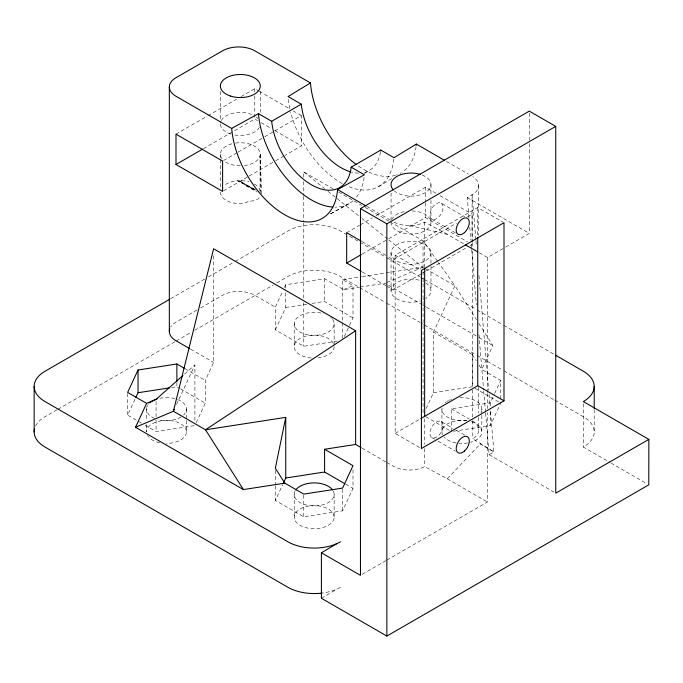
<?xml version="1.0" encoding="UTF-8"?>
<svg xmlns="http://www.w3.org/2000/svg" width="683" height="683" viewBox="0 0 683 683"><rect width="100%" height="100%" fill="white"/><g stroke="black" fill="none" stroke-linecap="round" stroke-linejoin="round"><path stroke-width="0.51" stroke-dasharray="3.42 2.56" d="M141.398 423.093L127.644 415.153L135.447 398.343M176.53 404.49L194.903 364.918L194.903 421.3M196.2 422.751L205.301 403.141L205.301 380.397L213.625 362.46L213.625 254.067M337.359 341.09L303.773 346.29L275.351 329.872L275.351 307.137L282.719 291.257M284.452 287.517L285.75 284.717L324.587 278.707L343.532 289.652L359.07 287.244M275.351 329.872L285.75 307.452L285.75 291.948M344.343 336.54L349.107 326.269M349.542 325.33L353.009 317.86L353.009 285.648L342.61 279.637L342.61 339.212M353.009 469.81L353.009 488.413L342.61 510.833L303.773 516.843L275.351 500.434L282.719 484.546M426.09 408.613L433.457 392.734L433.457 332.092L454.963 285.759L438.392 262.417M500.716 399L500.716 380.397L481.763 369.46L492.861 345.547L478.723 323.238M490.309 405.915L490.309 402.816L494.21 394.407M494.646 393.476L500.716 380.397M453.58 431.238L490.309 425.56L500.716 403.141L500.716 400.033M386.86 462.476L393.288 466.19A22.744 13.131 0 0 0 424.647 466.634L447.314 478.809L480.584 443.617M184.598 374.053L194.903 364.918M378.613 186.57L392.947 177.853M321.403 598.274L337.026 589.019M175.992 134.167L207.137 116.187M208.05 115.658L236.446 99.266M241.031 96.619L254.768 88.688L258.422 90.796M203.474 148.629L254.768 119.013L257.508 120.592M223.52 160.548L237.257 152.616M238.171 152.087L263.826 137.283M264.739 136.754L273.9 131.46M274.814 130.931L301.382 115.598L301.382 145.923L284.888 155.442M223.52 190.873L248.253 176.59M249.167 176.06L274.814 161.256M275.727 160.727L283.974 155.972M364.124 173.491L369.512 170.383M170.63 298.727L204.798 278.997M208.494 276.863L234.354 261.939M235.276 261.401L287.919 231.008A37.138 21.438 0 0 1 340.441 231.008L345.982 234.209M197.011 310.022L175.992 322.163A22.744 13.131 0 0 0 170.665 327.02M200.665 307.913L222.607 295.252A22.744 13.131 0 0 1 254.768 295.252L275.351 307.137M346.674 232.715L359.497 225.305M360.419 224.784L372.32 217.903M375.991 215.785L425.449 187.227L436.42 193.562M57.03 409.791L45.027 416.724A37.138 21.438 0 0 0 35.055 427.191M57.953 409.262L175.249 341.543M176.171 341.013L190.95 332.476M194.646 330.35L273.149 285.024M276.837 282.89L287.919 276.495A37.138 21.438 0 0 1 340.441 276.495L385.69 302.62M362.246 254.042L387.893 239.238L362.067 218.577M388.815 238.709L425.449 217.553L467.496 241.825M468.982 217.766L467.266 197.575L472.064 194.809A22.744 13.131 0 0 0 472.832 176.709M419.601 447.493L395.158 433.372L395.158 255.237L477.741 207.555L503.089 222.197M388.712 256.987L393.288 259.625L456.492 223.128M467.479 216.784L472.064 214.138L472.064 242.371M386.885 286.254L393.288 289.942L421.684 273.55M422.598 273.021L425.347 271.433M426.26 270.903L466.566 247.639M470.228 245.521L472.064 244.463M479.27 252.795L487.491 257.542L504.763 247.57M505.676 247.041L529.308 233.398L529.308 141.33M395.158 433.372L419.934 419.072M485.604 413.232L489.13 454.665L493.92 451.898L490.403 410.466M362.28 574.292L385.963 560.623M386.885 560.086L487.491 502.005L487.491 412.72M330.589 213.83L348.125 204.149M330.538 213.856L349.004 203.662M343.532 289.652L353.009 285.648M386.902 282.421L422.854 267.224L454.963 285.759L476.461 319.67M342.61 279.637L361.367 276.735M362.408 276.572L422.854 267.224L388.712 239.904M360.103 287.091L384.956 283.24L387.722 284.837M285.75 307.452L306.744 304.208M311.994 303.397L324.587 301.451L353.009 317.86M171.629 387.534L176.88 386.723L179.629 388.311M145.069 425.21L156.066 431.562L194.903 425.56M433.457 392.734L472.295 386.723L472.295 354.511L433.457 332.092M425.808 416.741L451.48 431.562L451.48 408.827L490.309 402.816M409.732 225.561L447.314 234.346L464.662 244.36M255.912 190.087L237.402 180.756A19.961 11.526 0 0 0 223.734 185.759M254.938 189.498L237.402 180.756L239.349 180.645A19.961 11.526 0 0 1 248.86 181.738M394.091 222.163A22.744 13.131 0 0 0 409.373 225.569L410.483 225.552A22.744 13.131 0 0 0 424.647 222.163L447.314 234.346M446.494 161.478L468.41 174.131M467.266 197.575L529.308 233.398M259.335 91.326L289.498 108.742M293.152 110.851L301.382 115.598M440.074 195.671L472.064 214.138M441.116 203.116A9.28 5.362 -60 0 1 438.17 217.501A9.28 5.362 -60 0 1 430.136 212.857A9.28 5.362 -60 0 1 441.116 203.116L464.662 216.707M431.835 219.2L455.373 232.792M261.171 122.701L271.219 128.506M274.873 130.615L301.382 145.923M366.805 206.428L390.548 220.139M303.773 177.256L303.773 171.937L333.133 188.892M338.64 192.068L361.58 205.31M365.251 207.436L389.105 221.207M390.027 221.736L423.059 240.809L437.786 261.555M395.158 255.237L420.506 269.879M362.212 241.68L387.799 256.458M349.679 236.344L385.69 257.141M386.621 257.67L419.866 276.863M420.788 277.4L423.562 278.997M424.484 279.535L476.205 309.39M477.127 309.928L502.987 324.852M503.909 325.39L554.707 354.716M254.691 189.507L239.349 180.645L254.657 189.934L244.676 184.965L256.962 191.966M252.625 188.918L254.409 189.951M388.644 285.374L421.846 304.541M422.768 305.07L425.535 306.676M426.457 307.205L478.109 337.026M479.031 337.556L492.861 345.547M362.212 272.005L385.972 285.725M386.621 303.15L419.866 322.35M420.788 322.88L423.562 324.485M424.484 325.014L476.205 354.87M477.127 355.408L502.987 370.34M503.909 370.869L553.776 399.666M554.707 400.195L583.333 416.724A37.138 21.438 0 0 1 583.333 447.049L610.064 462.485M610.986 463.014L646.938 483.769M475.044 388.311L500.716 403.141M451.48 408.827L469.375 419.157M480.004 443.856L493.92 451.898L472.832 438.81A22.744 13.131 0 0 0 472.064 420.702M441.141 421.522A9.28 5.362 -60 0 1 438.204 435.899A9.28 5.362 -60 0 1 430.162 431.263A9.28 5.362 -60 0 1 441.141 421.522L452.914 428.318M456.534 430.41L464.688 435.114M489.13 454.665L553.939 492.076M431.861 437.598L434.576 439.169M438.196 441.261L455.399 451.19M447.314 478.809L487.491 502.005M190.677 349.209L213.625 362.46M362.075 448.168L385.938 461.947M185.136 368.752L205.301 380.397M180.543 388.84L205.301 403.141M345.675 484.179L353.009 488.413M303.773 171.937L324.596 188.593M327.925 191.266L336.249 197.925M337.086 198.591L361.23 217.911M472.295 354.511L476.196 360.667M478.979 365.064L481.763 369.46M475.855 239.426L472.064 194.809L472.209 241.697M475.949 240.493L476.401 245.803M478.928 275.548L488.686 390.283M489.045 394.535L490.035 406.214M469.802 227.319L470.886 240.075M471.244 244.318L471.603 248.569M471.697 249.636L476.392 304.874M478.92 334.619L483.624 389.865M483.709 390.924L485.519 412.173M261.726 194.032L260.069 155.946L260.069 193.852M472.209 242.755L472.226 247.024M472.243 251.284L472.67 388.729M472.679 389.797L472.773 419.627M472.773 420.694L472.832 438.81M594.21 409.672L594.21 431.887M583.333 403.679L583.333 447.049M529.308 113.173L529.308 140.271M490.309 411.089L490.309 425.56M487.491 257.542L487.491 392.529M487.491 393.587L487.491 408.468M481.848 409.143L481.848 414.316M481.848 415.349L481.848 431.887M478.723 185.528L478.723 235.481M478.723 387.474L478.723 412.984M478.723 417.236L478.723 429.991M477.741 207.555L477.741 235.294M441.927 409.143L441.927 431.887M430.973 184.581L430.973 196.158M430.973 200.367L430.973 222.479M430.973 252.804A19.961 11.526 0 0 1 401.032 262.784A19.961 11.526 0 0 1 401.032 242.824A19.961 11.526 0 0 1 430.973 252.804L430.973 265.431M430.973 266.49L430.973 290.702M425.449 187.227L425.449 201.869M425.449 202.911L425.449 217.553M424.647 222.163L424.647 266.805M424.647 418.799L424.647 444.309M424.647 448.56L424.647 466.634M423.059 240.809L423.059 270.57M423.059 271.638L423.059 415.153M393.288 259.625L393.288 289.942M391.052 192.999L391.052 219.32M391.052 252.804L391.052 290.702A19.961 11.526 0 0 0 420.421 300.861M342.61 489.13L342.61 510.833M334.141 323.87L334.141 345.572M334.141 494.424L334.141 517.168A19.961 11.526 0 0 1 304.2 527.148A19.961 11.526 0 0 1 304.2 507.187A19.961 11.526 0 0 1 334.141 517.168M324.587 278.707L324.587 301.451M303.773 181.507L303.773 195.329M303.773 196.388L303.773 221.907M303.773 222.965L303.773 298.445M303.773 302.697L303.773 346.29M303.773 495.132L303.773 516.843M294.219 323.87L294.219 346.605M294.219 494.424L294.219 517.168M285.75 284.717L285.75 290.915M275.351 470.288L275.351 484.845M275.351 485.878L275.351 500.434M260.291 91.3L260.291 112.353M260.291 154.256L260.291 191.103M254.768 88.688L254.768 91.829M254.768 96.004L254.768 119.013M220.37 91.3L220.37 122.88M220.37 154.256L220.37 158.473M220.37 159.523L220.37 189.003M186.433 409.143L186.433 419.482M186.433 420.515L186.433 431.887A19.961 11.526 0 0 1 166.473 443.412M176.88 382.591L176.88 386.723M156.066 401.425L156.066 419.097M156.066 420.13L156.066 431.562M146.512 409.143L146.512 420.515M146.512 424.647L146.512 431.887A19.961 11.526 0 0 1 166.473 420.361A19.961 11.526 0 0 1 186.433 431.887M127.644 393.442L127.644 415.153M422.103 174.993A19.961 11.526 0 0 1 425.125 192.726A19.961 11.526 0 0 1 394.415 190.984M411.986 210.97A19.961 11.526 0 0 1 430.964 222.667A19.961 11.526 0 0 1 411.337 234.004A19.961 11.526 0 0 1 391.077 223.042M391.649 219.678A19.961 11.526 0 0 1 405.215 211.448M259.429 127.286A19.961 11.526 0 0 1 233.603 134.79M230.914 134.099A19.961 11.526 0 0 1 220.37 123.939M221.224 120.592A19.961 11.526 0 0 1 252.992 115.026M256.356 117.075A19.961 11.526 0 0 1 257.935 118.501M401.006 172.953A75.198 43.413 60 0 1 400.127 173.439M397.378 174.677A75.198 43.413 60 0 1 396.422 175.019M395.457 175.326A75.198 43.413 60 0 1 358.507 166.131M416.075 146.734A75.198 43.413 60 0 1 401.869 172.44M393.835 159.028A75.198 43.413 60 0 1 348.364 186.493M342.243 183.531A75.198 43.413 60 0 1 290.608 111.867M289.874 108.734A75.198 43.413 60 0 1 288.2 98.045M353.085 200.734A75.198 43.413 60 0 1 335.105 207.18M364.073 177.443A75.198 43.413 60 0 1 355.954 197.788M380.499 151.985A56.629 32.699 60 0 1 364.713 172.398M358.524 173.132A56.629 32.699 60 0 1 351.754 172.184M220.37 192.162A19.961 11.526 0 0 0 243.259 203.56L248.868 201.459L253.709 200.708A13.66 7.889 0 0 0 260.436 196.832M254.443 184.009A19.961 11.526 0 0 1 260.189 191.027M235.481 143.08A19.961 11.526 0 0 1 259.907 152.01A19.961 11.526 0 0 1 243.259 165.653M240.331 165.781A19.961 11.526 0 0 1 223.734 160.659M221.89 158.669A19.961 11.526 0 0 1 232.69 143.609M425.799 282.967A19.961 11.526 0 0 1 425.799 298.445M423.673 299.606A19.961 11.526 0 0 1 422.897 299.957M391.052 290.702A19.961 11.526 0 0 1 420.421 280.542M422.897 281.447A19.961 11.526 0 0 1 423.673 281.797M340.441 587.278A37.13 21.438 0 0 1 323.204 592.921M471.296 421.727A19.961 11.526 0 0 1 481.839 432.168A19.961 11.526 0 0 1 470.425 442.302M467.684 442.917A19.961 11.526 0 0 1 458.959 443.284M456.09 442.917A19.961 11.526 0 0 1 444.283 437.316M442.524 434.687A19.961 11.526 0 0 1 466.737 420.711M459.932 397.677A19.961 11.526 0 0 1 480.986 412.489M466.737 420.327A19.961 11.526 0 0 1 442.021 408.016M445.29 402.739A19.961 11.526 0 0 1 446.46 401.835M447.1 401.408A19.961 11.526 0 0 1 448.483 400.605M449.226 400.238A19.961 11.526 0 0 1 449.995 399.888M450.797 399.564A19.961 11.526 0 0 1 451.625 399.265M332.621 319.456A19.961 11.526 0 0 1 316.135 335.336A19.961 11.526 0 0 1 294.604 321.616A19.961 11.526 0 0 1 323.588 313.702M330.777 317.467A19.961 11.526 0 0 1 331.298 317.945M331.784 318.432A19.961 11.526 0 0 1 332.228 318.944M334.141 346.605A19.961 11.526 0 0 1 317.108 358.012M311.252 358.012A19.961 11.526 0 0 1 294.219 346.418A19.961 11.526 0 0 1 311.9 335.157A19.961 11.526 0 0 1 333.543 343.805M177.563 399.564A19.961 11.526 0 0 1 183.599 415.068M181.26 416.886A19.961 11.526 0 0 1 157.944 419.567M154.58 418.406A19.961 11.526 0 0 1 146.734 407.452M146.896 406.897A19.961 11.526 0 0 1 147.374 405.796M147.682 405.267A19.961 11.526 0 0 1 148.032 404.737M148.433 404.216A19.961 11.526 0 0 1 148.868 403.713M159.754 398.291A19.961 11.526 0 0 1 175.01 398.727M159.754 442.738A19.961 11.526 0 0 1 148.868 437.316M148.433 436.813A19.961 11.526 0 0 1 148.032 436.3M147.682 435.771A19.961 11.526 0 0 1 147.374 435.233M333.278 491.077A19.961 11.526 0 0 1 314.18 505.949A19.961 11.526 0 0 1 295.082 491.077"/><path stroke-width="1.02" d="M555.629 355.245L583.333 371.245A37.138 21.438 0 0 1 583.333 401.561L648.85 439.391L648.782 484.836L386.851 636.061L321.403 598.274L321.403 552.786L337.026 543.54M284.828 483.163L243.404 489.566L135.499 427.268L173.397 411.243L205.506 429.786L285.75 417.373L275.351 468.214L284.828 483.163L303.773 494.099L342.61 488.097L353.009 465.678L324.587 449.26L324.587 472.004L344.761 483.649M184.214 368.222L176.88 363.988L138.051 369.99L127.644 392.409L146.597 403.354L156.066 399.35L183.01 375.454M135.883 397.404L138.051 392.734L138.051 369.99M135.499 427.268L146.597 403.354M174.293 409.313L173.397 411.243L213.625 248.757L355.647 330.751L355.647 444.454L361.153 447.638M283.59 482.685L285.75 478.015L285.75 417.373M355.647 330.751L205.506 429.786L243.404 489.566M356.074 164.398A75.198 43.413 60 0 1 310.466 82.942L288.072 96.559L301.28 104.183A56.629 32.699 60 0 0 350.874 171.954M444.667 160.42L416.365 144.079L393.963 157.696L380.755 150.072L351.156 167.164A56.629 32.699 60 0 1 311.414 184.777A56.629 32.699 60 0 1 271.672 121.275L258.464 113.651L231.691 128.43L175.992 96.269A22.744 13.131 0 0 1 175.992 77.7L222.607 50.79A22.744 13.131 0 0 1 254.768 50.79L310.466 82.942M175.992 164.492L222.607 191.402L222.607 161.077L175.992 134.167L175.992 164.492L202.561 149.15M271.672 121.275L301.28 104.183M169.708 299.265L45.027 371.245A37.138 21.438 0 0 0 45.027 401.561L287.919 541.798A37.13 21.438 0 0 0 340.441 541.798M321.403 552.786L360.462 575.342L360.462 208.605L529.308 111.124L555.74 126.389L555.766 493.135L648.85 439.391M360.462 208.605L386.851 223.845L555.74 126.389M361.298 241.159L346.674 232.715L346.674 263.032L361.333 254.571M420.848 418.542L477.741 385.699L504.003 400.853L504.003 222.718L421.411 270.4L421.411 448.535L504.003 400.853M231.691 128.43A75.198 43.413 60 0 0 284.64 214.71A75.198 43.413 60 0 0 337.581 189.567L364.355 174.788L351.156 167.164M138.051 392.734L169.529 387.867M324.587 449.26L355.647 444.454M285.75 478.015L324.587 472.004M465.575 244.89L477.443 251.737M337.581 189.567L365.892 205.907M346.674 263.032L361.298 271.475M189.763 348.68L175.992 340.732A22.744 13.131 0 0 1 169.768 328.89M594.21 386.407L594.21 408.613M477.741 237.428L477.741 385.699M424.647 267.873L424.647 416.673M386.851 223.845L386.851 636.061M176.88 363.988L176.88 381.558M169.333 86.98L169.333 331.451M34.15 386.407L34.15 431.887M393.408 190.011A19.961 11.526 0 0 1 396.9 176.427A19.961 11.526 0 0 1 420.421 174.413M332.886 207.103A75.198 43.413 60 0 1 258.464 113.651M416.365 144.079A75.198 43.413 60 0 1 416.237 145.419M380.755 150.072A56.629 32.699 60 0 1 380.636 151.037M322.316 593.04A37.138 21.438 0 0 1 287.919 587.278L45.027 447.049A37.138 21.438 0 0 1 34.551 428.736M149.876 402.739A19.961 11.526 0 0 1 150.439 402.278M151.045 401.835A19.961 11.526 0 0 1 157.064 398.983M295.739 490.01A19.961 11.526 0 0 1 314.18 482.898A19.961 11.526 0 0 1 332.621 490.01M230.35 96.013A19.961 11.526 0 0 0 260.291 86.032A19.961 11.526 0 0 0 230.35 76.052A19.961 11.526 0 0 0 230.35 96.013M464.457 451.062A9.28 5.362 -60 0 0 467.403 436.685A9.28 5.362 -60 0 0 456.423 446.417A9.28 5.362 -60 0 0 464.457 451.062M464.431 232.655A9.28 5.362 -60 0 0 467.377 218.278A9.28 5.362 -60 0 0 456.389 228.02A9.28 5.362 -60 0 0 464.431 232.655"/></g></svg>
